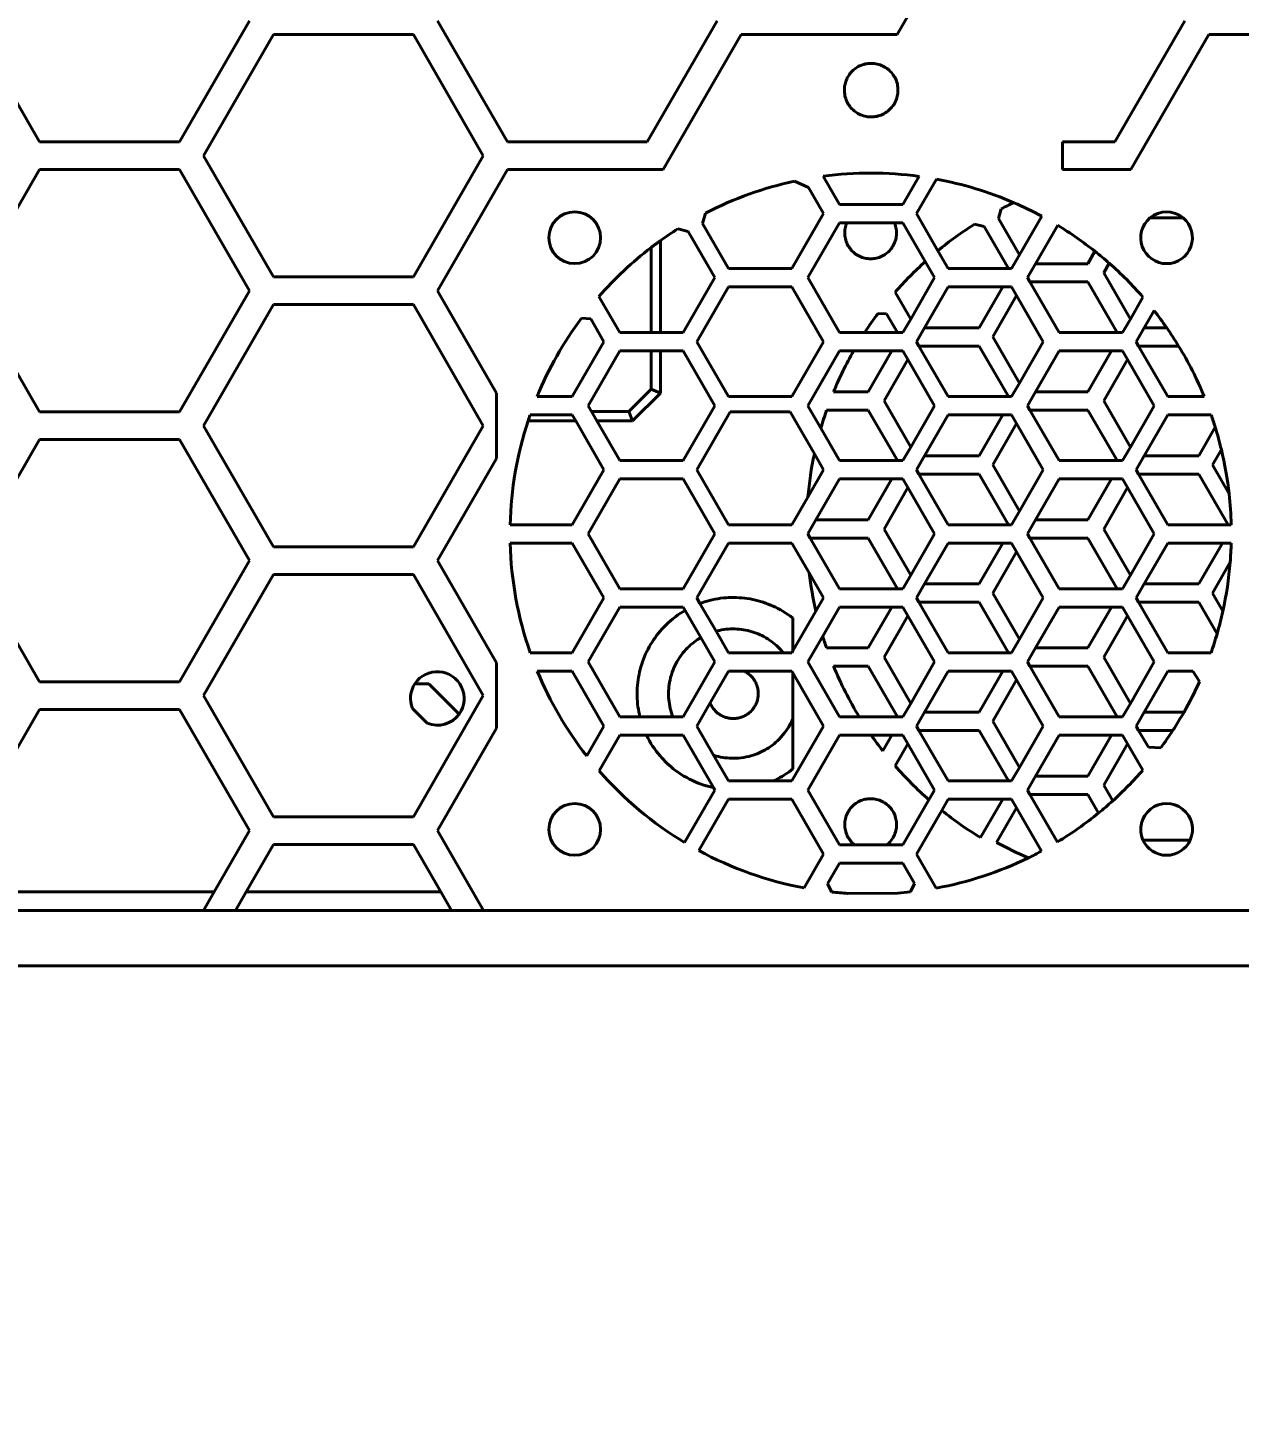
# Model space of a CAD drawing. Header units: millimetres. Extents: x 15 to 415, y 5 to 292.
# Drawn here: x 328.4 to 336.59, y 179.78 to 189.15 of the extents above; entities that cross this region are included whole.
import ezdxf

# ---------------------------------------------------------------- set-up
doc = ezdxf.new("R2010")
doc.units = ezdxf.units.MM
doc.layers.add('Annotations', color=7, linetype='Continuous')
doc.layers.add('Geometries', color=7, linetype='Continuous')
doc.styles.add('Shapr3', font='txt', dxfattribs={"height": 3.3495})
doc.dimstyles.new('ISO-25', dxfattribs={"dimtxt": 2.5, "dimasz": 2.5, "dimexe": 1.25, "dimexo": 0.625, "dimtad": 1, "dimtxsty": 'Standard', "dimcen": 2.5, "dimadec": 0, "dimazin": 0, "dimtfac": 1, "dimtmove": 0, "dimatfit": 3, "dimfxl": 1, "dimarcsym": 0})

# ---------------------------------------------------------------- blocks, each defined once
blk = doc.blocks.new('*D3')
at = {"layer": 'Annotations', "color": 0, "linetype": 'Continuous', "lineweight": 15}
for p, q in [((275.6247, 179.4631), (275.6247, 167.3731)), ((345.1288, 179.4631), (345.1288, 167.3731)), ((342.6288, 168.6231), (278.1247, 168.6231))]:
    blk.add_line(p, q, dxfattribs=at)
at = {"layer": 'Annotations', "color": 0}
for points in [[(278.1247, 169.0398), (278.1247, 168.2064), (275.6247, 168.6231)], [(342.6288, 168.2064), (342.6288, 169.0398), (345.1288, 168.6231)]]:
    blk.add_solid(points, dxfattribs=at)
at = {"layer": 'Defpoints', "color": 0}
for p in [(275.6247, 180.0881), (345.1288, 180.0881), (275.6247, 168.6231)]:
    blk.add_point(p, dxfattribs=at)
at = {"layer": 'Annotations', "color": 0, "lineweight": 15, "insert": (310.039, 171.3169), "char_height": 3.3495, "attachment_point": 5, "style": 'Shapr3'}
blk.add_mtext('\\A1;556,03', dxfattribs=at)

msp = doc.modelspace()

# ---------------------------------------------------------------- linework, layer by layer
at = {"layer": 'Geometries', "linetype": 'Continuous', "lineweight": 40}
for p, q in [((334.8033, 190.0135), (334.2765, 189.101)), ((328.4813, 188.376), (328.0086, 189.1948)), ((329.4267, 188.376), (329.8994, 189.1948)), ((331.6423, 188.376), (331.1697, 189.1947)), ((332.5877, 188.376), (333.0604, 189.1948)), ((336.2214, 189.1948), (335.7487, 188.376)), ((330.0619, 189.101), (329.5892, 188.2823)), ((331.0073, 189.101), (330.0619, 189.101)), ((331.0073, 189.101), (331.48, 188.2823)), ((333.2229, 189.101), (332.696, 188.1885)), ((334.2765, 189.101), (333.2229, 189.101)), ((336.3839, 189.101), (335.857, 188.1885)), ((337.3293, 189.101), (336.3839, 189.101)), ((329.4267, 188.376), (328.4813, 188.376)), ((332.5877, 188.376), (331.6423, 188.376)), ((335.7487, 188.376), (335.3939, 188.376)), ((335.3939, 188.376), (335.3939, 188.1885)), ((330.0619, 187.4635), (329.5892, 188.2823)), ((331.0073, 187.4635), (331.48, 188.2823)), ((328.0086, 187.3698), (328.4813, 188.1884)), ((329.4267, 188.1885), (328.4813, 188.1885)), ((328.4813, 188.1885), (328.4813, 188.1884)), ((329.4267, 188.1885), (329.8994, 187.3698)), ((331.1696, 187.3698), (331.6423, 188.1885)), ((331.6423, 188.1885), (332.1959, 188.1885)), ((332.196, 188.1885), (332.1959, 188.1885)), ((332.196, 188.1885), (332.696, 188.1885)), ((333.5833, 188.1103), (333.6775, 188.0685)), ((333.7768, 188.144), (333.8871, 187.9529)), ((334.4255, 188.1431), (334.3157, 187.9529)), ((334.5421, 188.1243), (334.4074, 187.8911)), ((335.857, 188.1885), (335.3939, 188.1885)), ((333.6775, 188.0685), (333.7799, 187.8911)), ((334.3157, 187.9529), (333.8871, 187.9529)), ((334.98, 187.9229), (334.9609, 187.8577)), ((332.9609, 187.825), (332.9813, 187.8944)), ((332.9609, 187.825), (333.137, 187.5199)), ((333.5656, 187.5199), (333.7799, 187.8911)), ((333.8871, 187.8292), (333.6728, 187.458)), ((333.8871, 187.8292), (333.9369, 187.8292)), ((334.2586, 187.8292), (333.9369, 187.8292)), ((334.3157, 187.8292), (334.2586, 187.8292)), ((334.467, 187.567), (334.3157, 187.8292)), ((334.4074, 187.8911), (334.5521, 187.6404)), ((334.8649, 187.8032), (334.7995, 187.8193)), ((335.1031, 187.6113), (334.9609, 187.8577)), ((335.2544, 187.8733), (335.1031, 187.6113)), ((335.9855, 187.8619), (336.21, 187.8619)), ((332.7949, 187.7877), (332.8649, 187.7705)), ((332.8649, 187.7705), (333.0453, 187.458)), ((335.0285, 187.5199), (334.8649, 187.8032)), ((335.3618, 187.8118), (335.2121, 187.5526)), ((332.6143, 187.0868), (332.6143, 187.6618)), ((332.6768, 187.7082), (332.6768, 187.0868)), ((334.5521, 187.6404), (334.6217, 187.5199)), ((335.6139, 187.6363), (335.5656, 187.5526)), ((334.53, 187.458), (334.467, 187.567)), ((335.1031, 187.6113), (335.0503, 187.5199)), ((335.2121, 187.5526), (335.1575, 187.458)), ((335.2121, 187.5526), (335.5656, 187.5526)), ((335.6728, 187.4908), (335.7102, 187.5556)), ((331.0073, 187.4635), (330.0619, 187.4635)), ((332.831, 187.0868), (333.0453, 187.458)), ((333.5656, 187.5199), (333.137, 187.5199)), ((333.6728, 187.458), (333.8871, 187.0868)), ((334.3685, 187.1783), (334.53, 187.458)), ((335.0285, 187.5199), (334.6217, 187.5199)), ((335.0503, 187.5199), (335.0285, 187.5199)), ((335.1575, 187.458), (335.1743, 187.4289)), ((335.8532, 187.1783), (335.6728, 187.4908)), ((328.4813, 186.551), (328.0086, 187.3698)), ((329.4267, 186.551), (329.8994, 187.3698)), ((331.5689, 186.6782), (331.1696, 187.3698)), ((333.137, 187.3962), (332.9227, 187.025)), ((333.5656, 187.3962), (333.137, 187.3962)), ((333.7799, 187.025), (333.5656, 187.3962)), ((334.3685, 187.1783), (334.2636, 187.3599)), ((334.6217, 187.3962), (334.4621, 187.1196)), ((334.9907, 187.3962), (334.6217, 187.3962)), ((334.9907, 187.3962), (334.831, 187.1196)), ((335.0503, 187.3962), (334.9907, 187.3962)), ((335.0842, 187.3374), (335.0503, 187.3962)), ((335.1743, 187.4289), (335.3718, 187.0868)), ((335.1743, 187.4289), (335.5656, 187.4289)), ((335.5656, 187.4289), (335.7631, 187.0868)), ((330.0619, 187.276), (329.5892, 186.4573)), ((331.0073, 187.276), (330.0619, 187.276)), ((331.0073, 187.276), (331.48, 186.4573)), ((332.2616, 187.3307), (332.4024, 187.0868)), ((334.9227, 187.0577), (335.0842, 187.3374)), ((335.2646, 187.025), (335.0842, 187.3374)), ((335.9383, 187.3257), (335.8532, 187.1783)), ((332.1431, 187.1839), (332.2056, 187.1802)), ((332.2056, 187.1802), (332.2952, 187.025)), ((334.2056, 187.213), (334.1478, 187.2164)), ((334.2784, 187.0868), (334.2056, 187.213)), ((334.3157, 187.0868), (334.3685, 187.1783)), ((335.8532, 187.1783), (335.8004, 187.0868)), ((336.0134, 187.2349), (335.9468, 187.1196)), ((332.6143, 187.0868), (332.4024, 187.0868)), ((332.6768, 187.0868), (332.6143, 187.0868)), ((332.831, 187.0868), (332.6768, 187.0868)), ((334.0576, 187.0868), (333.8871, 187.0868)), ((334.2784, 187.0868), (334.0576, 187.0868)), ((334.3157, 187.0868), (334.2784, 187.0868)), ((334.4621, 187.1196), (334.4074, 187.025)), ((334.4621, 187.1196), (334.831, 187.1196)), ((335.7631, 187.0868), (335.3718, 187.0868)), ((335.8004, 187.0868), (335.7631, 187.0868)), ((335.9468, 187.1196), (335.8921, 187.025)), ((335.9468, 187.1196), (336.0988, 187.1196)), ((332.0809, 186.6538), (332.2952, 187.025)), ((332.9227, 187.025), (333.137, 186.6538)), ((333.5656, 186.6538), (333.7799, 187.025)), ((334.4074, 187.025), (334.4243, 186.9959)), ((334.4243, 186.9959), (334.6217, 186.6538)), ((334.4243, 186.9959), (334.831, 186.9959)), ((334.831, 186.9959), (335.0285, 186.6538)), ((335.1031, 186.7453), (334.9227, 187.0577)), ((335.1031, 186.7453), (335.2646, 187.025)), ((335.909, 186.9959), (335.8921, 187.025)), ((335.909, 186.9959), (336.1794, 186.9959)), ((336.1064, 186.6538), (335.909, 186.9959)), ((332.4024, 186.9631), (332.1881, 186.5919)), ((332.6143, 186.9631), (332.4024, 186.9631)), ((332.6768, 186.9631), (332.6143, 186.9631)), ((332.6143, 186.7034), (332.6143, 186.9631)), ((332.831, 186.9631), (332.6768, 186.9631)), ((332.6768, 186.9631), (332.6768, 186.6776)), ((333.0453, 186.5919), (332.831, 186.9631)), ((333.8871, 186.9631), (333.6728, 186.5919)), ((333.8871, 186.9631), (333.9823, 186.9631)), ((334.2406, 186.9631), (333.9823, 186.9631)), ((334.2406, 186.9631), (334.0809, 186.6866)), ((334.1881, 186.6247), (334.3496, 186.9044)), ((334.3157, 186.9631), (334.2406, 186.9631)), ((334.3496, 186.9044), (334.3157, 186.9631)), ((334.53, 186.5919), (334.3496, 186.9044)), ((335.3718, 186.9631), (335.2121, 186.6866)), ((335.7253, 186.9631), (335.3718, 186.9631)), ((335.7253, 186.9631), (335.5656, 186.6866)), ((335.6728, 186.6247), (335.8343, 186.9044)), ((335.8004, 186.9631), (335.7253, 186.9631)), ((335.8343, 186.9044), (335.8004, 186.9631)), ((336.0147, 186.5919), (335.8343, 186.9044)), ((332.4635, 186.5526), (332.6143, 186.7034)), ((332.6143, 186.7034), (332.6768, 186.6776)), ((335.0503, 186.6538), (335.1031, 186.7453)), ((331.5689, 186.6782), (331.5689, 186.2363)), ((332.0809, 186.6538), (331.8431, 186.6538)), ((332.6768, 186.6776), (332.4893, 186.4901)), ((333.5656, 186.6538), (333.137, 186.6538)), ((333.8474, 186.6866), (334.0809, 186.6866)), ((334.3685, 186.3122), (334.1881, 186.6247)), ((335.0285, 186.6538), (334.6217, 186.6538)), ((335.0503, 186.6538), (335.0285, 186.6538)), ((335.2121, 186.6866), (335.1575, 186.5919)), ((335.2121, 186.6866), (335.5656, 186.6866)), ((335.8532, 186.3122), (335.6728, 186.6247)), ((336.3525, 186.6538), (336.1064, 186.6538)), ((329.4267, 186.551), (328.4813, 186.551)), ((331.7961, 186.5301), (332.0809, 186.5301)), ((332.1041, 186.4901), (332.0809, 186.5301)), ((332.1881, 186.5919), (332.2108, 186.5526)), ((332.2108, 186.5526), (332.4635, 186.5526)), ((332.2108, 186.5526), (332.2469, 186.4901)), ((332.4893, 186.4901), (332.4635, 186.5526)), ((332.831, 186.2208), (333.0453, 186.5919)), ((333.1491, 186.551), (332.9227, 186.1589)), ((333.5535, 186.551), (333.1491, 186.551)), ((333.7175, 186.2671), (333.5535, 186.551)), ((333.6728, 186.5919), (333.7609, 186.4394)), ((334.0809, 186.5628), (333.8004, 186.5628)), ((334.0809, 186.5628), (334.2784, 186.2208)), ((334.3685, 186.3122), (334.53, 186.5919)), ((334.6217, 186.5301), (334.4621, 186.2535)), ((334.9907, 186.5301), (334.6217, 186.5301)), ((334.9907, 186.5301), (334.831, 186.2535)), ((335.0503, 186.5301), (334.9907, 186.5301)), ((335.0842, 186.4714), (335.0503, 186.5301)), ((335.1575, 186.5919), (335.1743, 186.5628)), ((335.1743, 186.5628), (335.3718, 186.2208)), ((335.1743, 186.5628), (335.5656, 186.5628)), ((335.5656, 186.5628), (335.7631, 186.2208)), ((335.8532, 186.3122), (336.0147, 186.5919)), ((336.1064, 186.5301), (335.9468, 186.2535)), ((336.3994, 186.5301), (336.1064, 186.5301)), ((330.0619, 185.6385), (329.5892, 186.4573)), ((331.0073, 185.6385), (331.48, 186.4573)), ((332.1041, 186.4901), (331.7826, 186.4901)), ((332.2952, 186.1589), (332.1041, 186.4901)), ((332.2469, 186.4901), (332.4024, 186.2208)), ((332.4893, 186.4901), (332.2469, 186.4901)), ((333.7609, 186.4394), (333.8871, 186.2208)), ((334.9227, 186.1917), (335.0842, 186.4714)), ((335.2646, 186.1589), (335.0842, 186.4714)), ((336.4269, 186.4462), (336.3157, 186.2535)), ((328.0086, 185.5448), (328.4813, 186.3634)), ((329.4267, 186.3635), (328.4813, 186.3635)), ((328.4813, 186.3635), (328.4813, 186.3634)), ((329.4267, 186.3635), (329.8994, 185.5448)), ((331.1696, 185.5448), (331.5689, 186.2363)), ((333.7799, 186.1589), (333.7175, 186.2671)), ((334.3157, 186.2208), (334.3685, 186.3122)), ((334.4621, 186.2535), (334.4074, 186.1589)), ((334.4621, 186.2535), (334.831, 186.2535)), ((335.8004, 186.2208), (335.8532, 186.3122)), ((335.9468, 186.2535), (335.8921, 186.1589)), ((335.9468, 186.2535), (336.3157, 186.2535)), ((336.4074, 186.1917), (336.468, 186.2965)), ((332.0809, 185.7877), (332.2952, 186.1589)), ((332.831, 186.2208), (332.4024, 186.2208)), ((332.9227, 186.1589), (333.137, 185.7877)), ((333.6735, 185.9745), (333.7799, 186.1589)), ((334.2784, 186.2208), (333.8871, 186.2208)), ((334.3157, 186.2208), (334.2784, 186.2208)), ((334.4074, 186.1589), (334.4243, 186.1298)), ((335.1031, 185.8792), (334.9227, 186.1917)), ((335.1031, 185.8792), (335.2646, 186.1589)), ((335.7631, 186.2208), (335.3718, 186.2208)), ((335.8004, 186.2208), (335.7631, 186.2208)), ((335.8921, 186.1589), (335.909, 186.1298)), ((336.5205, 185.9959), (336.4074, 186.1917)), ((332.4024, 186.097), (332.1881, 185.7259)), ((332.831, 186.097), (332.4024, 186.097)), ((333.0453, 185.7259), (332.831, 186.097)), ((333.8871, 186.097), (333.7274, 185.8205)), ((334.2406, 186.097), (333.8871, 186.097)), ((334.2406, 186.097), (334.0809, 185.8205)), ((334.3157, 186.097), (334.2406, 186.097)), ((334.3496, 186.0383), (334.3157, 186.097)), ((334.4243, 186.1298), (334.6217, 185.7877)), ((334.4243, 186.1298), (334.831, 186.1298)), ((334.831, 186.1298), (335.0285, 185.7877)), ((335.3718, 186.097), (335.2121, 185.8205)), ((335.7253, 186.097), (335.3718, 186.097)), ((335.7253, 186.097), (335.5656, 185.8205)), ((335.8004, 186.097), (335.7253, 186.097)), ((335.8343, 186.0383), (335.8004, 186.097)), ((335.8004, 186.097), (335.8004, 186.097)), ((335.909, 186.1298), (336.1064, 185.7877)), ((335.909, 186.1298), (336.3157, 186.1298)), ((336.3157, 186.1298), (336.513, 185.788)), ((333.5656, 185.7877), (333.6735, 185.9745)), ((334.1881, 185.7586), (334.3496, 186.0383)), ((334.53, 185.7259), (334.3496, 186.0383)), ((335.6728, 185.7586), (335.8343, 186.0383)), ((336.0147, 185.7259), (335.8343, 186.0383)), ((335.0503, 185.7877), (335.1031, 185.8792)), ((332.0809, 185.7877), (331.661, 185.7877)), ((333.5656, 185.7877), (333.137, 185.7877)), ((333.7274, 185.8205), (333.6728, 185.7259)), ((333.7274, 185.8205), (334.0809, 185.8205)), ((334.3685, 185.4462), (334.1881, 185.7586)), ((335.0285, 185.7877), (334.6217, 185.7877)), ((335.0503, 185.7877), (335.0285, 185.7877)), ((335.2121, 185.8205), (335.1575, 185.7259)), ((335.2121, 185.8205), (335.5656, 185.8205)), ((335.8532, 185.4462), (335.6728, 185.7586)), ((336.2752, 185.7877), (336.1064, 185.7877)), ((336.513, 185.788), (336.2752, 185.7877)), ((336.5345, 185.788), (336.513, 185.788)), ((332.1881, 185.7259), (332.4024, 185.3547)), ((332.831, 185.3547), (333.0453, 185.7259)), ((333.6728, 185.7259), (333.6896, 185.6968)), ((333.6896, 185.6968), (333.8871, 185.3547)), ((334.0809, 185.6968), (333.6896, 185.6968)), ((334.0809, 185.6968), (334.2784, 185.3547)), ((334.3685, 185.4462), (334.53, 185.7259)), ((335.1575, 185.7259), (335.1743, 185.6968)), ((335.1743, 185.6968), (335.3718, 185.3547)), ((335.1743, 185.6968), (335.5656, 185.6968)), ((335.5656, 185.6968), (335.7631, 185.3547)), ((335.8532, 185.4462), (336.0147, 185.7259)), ((331.0073, 185.6385), (330.0619, 185.6385)), ((331.6611, 185.664), (332.0809, 185.664)), ((332.2952, 185.2928), (332.0809, 185.664)), ((333.137, 185.664), (332.9227, 185.2928)), ((333.5656, 185.664), (333.137, 185.664)), ((333.6819, 185.4626), (333.5656, 185.664)), ((334.6217, 185.664), (334.4621, 185.3874)), ((334.9907, 185.664), (334.6217, 185.664)), ((334.9907, 185.664), (334.831, 185.3874)), ((334.9227, 185.3256), (335.0842, 185.6053)), ((335.0503, 185.664), (334.9907, 185.664)), ((335.0842, 185.6053), (335.0503, 185.664)), ((335.2646, 185.2928), (335.0842, 185.6053)), ((336.1064, 185.664), (335.9468, 185.3874)), ((336.4754, 185.664), (336.1064, 185.664)), ((336.4754, 185.664), (336.3157, 185.3874)), ((336.5344, 185.664), (336.4754, 185.664)), ((328.0086, 185.5448), (328.4813, 184.726)), ((329.4267, 184.726), (329.8994, 185.5448)), ((331.5689, 184.8532), (331.1696, 185.5448)), ((336.4074, 185.3256), (336.5275, 185.5336)), ((330.0619, 185.451), (329.5892, 184.6323)), ((330.0619, 185.451), (331.0073, 185.451)), ((331.0073, 185.451), (331.48, 184.6323)), ((333.7799, 185.2928), (333.6819, 185.4626)), ((334.3157, 185.3547), (334.3685, 185.4462)), ((334.4621, 185.3874), (334.4074, 185.2928)), ((334.4621, 185.3874), (334.831, 185.3874)), ((335.8004, 185.3547), (335.8532, 185.4462)), ((335.9468, 185.3874), (335.8921, 185.2928)), ((335.9468, 185.3874), (336.3157, 185.3874)), ((332.0809, 184.9217), (332.2952, 185.2928)), ((332.831, 185.3547), (332.4024, 185.3547)), ((332.9227, 185.2928), (332.9443, 185.2555)), ((333.7281, 185.203), (333.7799, 185.2928)), ((334.2784, 185.3547), (333.8871, 185.3547)), ((334.3157, 185.3547), (334.2784, 185.3547)), ((334.4074, 185.2928), (334.4243, 185.2637)), ((335.1031, 185.0131), (334.9227, 185.3256)), ((335.1031, 185.0131), (335.2646, 185.2928)), ((335.7631, 185.3547), (335.3718, 185.3547)), ((335.8004, 185.3547), (335.7631, 185.3547)), ((335.8921, 185.2928), (335.909, 185.2637)), ((336.4782, 185.2031), (336.4074, 185.3256)), ((332.4024, 185.231), (332.1881, 184.8598)), ((332.831, 185.231), (332.4024, 185.231)), ((332.8441, 185.2083), (332.831, 185.231)), ((332.9503, 185.0243), (332.8441, 185.2083)), ((332.9443, 185.2555), (333.0528, 185.0676)), ((333.5728, 184.934), (333.7281, 185.203)), ((333.8871, 185.231), (333.7738, 185.0348)), ((334.2406, 185.231), (333.8871, 185.231)), ((334.2406, 185.231), (334.0809, 184.9544)), ((334.3157, 185.231), (334.2406, 185.231)), ((334.3496, 185.1723), (334.3157, 185.231)), ((334.4243, 185.2637), (334.831, 185.2637)), ((334.4243, 185.2637), (334.6217, 184.9217)), ((334.831, 185.2637), (335.0285, 184.9217)), ((335.3718, 185.231), (335.2121, 184.9544)), ((335.7253, 185.231), (335.3718, 185.231)), ((335.7253, 185.231), (335.5656, 184.9544)), ((335.8004, 185.231), (335.7253, 185.231)), ((335.8343, 185.1723), (335.8004, 185.231)), ((335.909, 185.2637), (336.1064, 184.9217)), ((335.909, 185.2637), (336.3157, 185.2637)), ((336.3157, 185.2637), (336.4391, 185.0499)), ((333.5728, 185.1553), (333.5728, 184.934)), ((334.1881, 184.8925), (334.3496, 185.1723)), ((334.53, 184.8598), (334.3496, 185.1723)), ((335.6728, 184.8925), (335.8343, 185.1723)), ((336.0147, 184.8598), (335.8343, 185.1723)), ((333.0453, 184.8598), (332.9503, 185.0243)), ((333.0528, 185.0676), (333.137, 184.9217)), ((333.7738, 185.0348), (333.6728, 184.8598)), ((335.0503, 184.9217), (335.1031, 185.0131)), ((332.0809, 184.9217), (331.7974, 184.9217)), ((333.5083, 184.9217), (333.137, 184.9217)), ((333.5656, 184.9217), (333.5083, 184.9217)), ((333.5656, 184.9217), (333.5728, 184.934)), ((333.8004, 184.9544), (334.0809, 184.9544)), ((335.0285, 184.9217), (334.6217, 184.9217)), ((335.0503, 184.9217), (335.0285, 184.9217)), ((335.2121, 184.9544), (335.1575, 184.8598)), ((335.2121, 184.9544), (335.5656, 184.9544)), ((336.3981, 184.9217), (336.1064, 184.9217)), ((331.5689, 184.8532), (331.5689, 184.4113)), ((332.1881, 184.8598), (332.4024, 184.4886)), ((332.831, 184.4886), (333.0453, 184.8598)), ((333.6728, 184.8598), (333.8871, 184.4886)), ((334.0809, 184.8307), (333.8474, 184.8307)), ((334.0809, 184.8307), (334.2784, 184.4886)), ((334.3685, 184.5801), (334.1881, 184.8925)), ((334.3685, 184.5801), (334.53, 184.8598)), ((335.1575, 184.8598), (335.1743, 184.8307)), ((335.1743, 184.8307), (335.3718, 184.4886)), ((335.1743, 184.8307), (335.5656, 184.8307)), ((335.5656, 184.8307), (335.7631, 184.4886)), ((335.8532, 184.5801), (335.6728, 184.8925)), ((335.8532, 184.5801), (336.0147, 184.8598)), ((331.8445, 184.7979), (332.0809, 184.7979)), ((332.2952, 184.4268), (332.0809, 184.7979)), ((333.137, 184.7979), (333.0128, 184.5827)), ((333.2427, 184.7979), (333.137, 184.7979)), ((333.5656, 184.7979), (333.2427, 184.7979)), ((333.5728, 184.7856), (333.5656, 184.7979)), ((333.7799, 184.4268), (333.5728, 184.7856)), ((333.5728, 184.4776), (333.5728, 184.7856)), ((334.6217, 184.7979), (334.4621, 184.5214)), ((334.9907, 184.7979), (334.6217, 184.7979)), ((334.9907, 184.7979), (334.831, 184.5214)), ((334.9227, 184.4595), (335.0842, 184.7392)), ((335.0503, 184.7979), (334.9907, 184.7979)), ((335.0842, 184.7392), (335.0503, 184.7979)), ((335.2646, 184.4268), (335.0842, 184.7392)), ((336.1064, 184.7979), (335.9468, 184.5214)), ((336.275, 184.7979), (336.1064, 184.7979)), ((336.275, 184.7979), (336.3206, 184.7274)), ((329.4267, 184.726), (328.4813, 184.726)), ((331.1112, 184.713), (331.0178, 184.713)), ((331.3165, 184.5078), (331.1112, 184.713)), ((330.0619, 183.8135), (329.5892, 184.6323)), ((331.1014, 184.4452), (331.0011, 184.5456)), ((331.0073, 183.8135), (331.48, 184.6323)), ((333.0128, 184.5827), (332.9227, 184.4268)), ((334.3157, 184.4886), (334.3685, 184.5801)), ((335.8004, 184.4886), (335.8532, 184.5801)), ((328.0086, 183.7198), (328.4813, 184.5384)), ((328.4813, 184.5385), (328.4813, 184.5384)), ((329.4267, 184.5385), (328.4813, 184.5385)), ((329.4267, 184.5385), (329.8994, 183.7198)), ((332.5384, 184.4886), (332.4024, 184.4886)), ((332.7616, 184.4886), (332.5384, 184.4886)), ((332.831, 184.4886), (332.7616, 184.4886)), ((333.5728, 184.4776), (333.5728, 184.1367)), ((334.0209, 184.4886), (333.8871, 184.4886)), ((334.2784, 184.4886), (334.0209, 184.4886)), ((334.3157, 184.4886), (334.2784, 184.4886)), ((334.4621, 184.5214), (334.4074, 184.4268)), ((334.4621, 184.5214), (334.831, 184.5214)), ((335.1031, 184.147), (334.9227, 184.4595)), ((335.7631, 184.4886), (335.3718, 184.4886)), ((335.8004, 184.4886), (335.7631, 184.4886)), ((335.9468, 184.5214), (335.8921, 184.4268)), ((335.9468, 184.5214), (336.2158, 184.5214)), ((331.1696, 183.7198), (331.5689, 184.4113)), ((332.1787, 184.2249), (332.2952, 184.4268)), ((332.2628, 184.1232), (332.4024, 184.3649)), ((332.583, 184.3649), (332.4024, 184.3649)), ((332.831, 184.3649), (332.583, 184.3649)), ((333.0358, 184.0102), (332.831, 184.3649)), ((332.9227, 184.4268), (333.0367, 184.2294)), ((333.5656, 184.0556), (333.7799, 184.4268)), ((333.8871, 184.3649), (333.6728, 183.9937)), ((333.8871, 184.3649), (334.1016, 184.3649)), ((334.2406, 184.3649), (334.1016, 184.3649)), ((334.2406, 184.3649), (334.1796, 184.2592)), ((334.3157, 184.3649), (334.2406, 184.3649)), ((334.3496, 184.3062), (334.3157, 184.3649)), ((334.4074, 184.4268), (334.4243, 184.3976)), ((334.4243, 184.3976), (334.6217, 184.0556)), ((334.4243, 184.3976), (334.831, 184.3976)), ((334.831, 184.3976), (335.0285, 184.0556)), ((335.1031, 184.147), (335.2646, 184.4268)), ((335.3718, 184.3649), (335.2121, 184.0883)), ((335.7253, 184.3649), (335.3718, 184.3649)), ((335.7253, 184.3649), (335.5656, 184.0883)), ((335.8004, 184.3649), (335.7253, 184.3649)), ((335.8343, 184.3062), (335.8004, 184.3649)), ((335.909, 184.3976), (335.8921, 184.4268)), ((335.9746, 184.2839), (335.909, 184.3976)), ((335.909, 184.3976), (336.1404, 184.3976)), ((334.3496, 184.3062), (334.2636, 184.1573)), ((334.53, 183.9937), (334.3496, 184.3062)), ((335.6728, 184.0265), (335.8343, 184.3062)), ((335.9371, 184.1282), (335.8343, 184.3062)), ((336.0582, 184.2791), (335.9746, 184.2839)), ((333.0367, 184.2294), (333.137, 184.0556)), ((335.0503, 184.0556), (335.1031, 184.147)), ((335.2121, 184.0883), (335.1575, 183.9937)), ((335.2121, 184.0883), (335.5656, 184.0883)), ((332.8407, 183.6393), (333.0453, 183.9937)), ((333.0453, 183.9937), (333.0358, 184.0102)), ((333.4396, 184.0556), (333.137, 184.0556)), ((333.5656, 184.0556), (333.4396, 184.0556)), ((333.6728, 183.9937), (333.8871, 183.6225)), ((334.492, 183.928), (334.53, 183.9937)), ((335.0285, 184.0556), (334.6217, 184.0556)), ((335.0503, 184.0556), (335.0285, 184.0556)), ((335.1743, 183.9646), (335.1575, 183.9937)), ((335.7338, 183.9208), (335.6728, 184.0265)), ((332.9365, 183.5846), (333.137, 183.9319)), ((333.5656, 183.9319), (333.137, 183.9319)), ((333.7799, 183.5607), (333.5656, 183.9319)), ((334.3157, 183.6225), (334.492, 183.928)), ((334.6217, 183.9319), (334.5779, 183.8559)), ((334.9907, 183.9319), (334.6217, 183.9319)), ((334.9907, 183.9319), (334.8408, 183.6724)), ((335.0503, 183.9319), (334.9907, 183.9319)), ((335.0842, 183.8731), (335.0503, 183.9319)), ((335.3603, 183.6424), (335.1743, 183.9646)), ((335.1743, 183.9646), (335.5656, 183.9646)), ((335.5656, 183.9646), (335.6383, 183.8387)), ((331.0073, 183.8135), (330.0619, 183.8135)), ((334.5779, 183.8559), (334.4074, 183.5607)), ((335.0842, 183.8731), (334.9491, 183.6391)), ((335.2528, 183.5812), (335.0842, 183.8731)), ((329.6602, 183.3053), (329.8994, 183.7198)), ((331.4811, 183.1803), (331.1696, 183.7198)), ((330.0619, 183.626), (329.8767, 183.3053)), ((331.0073, 183.626), (330.0619, 183.626)), ((331.0073, 183.626), (331.1924, 183.3053)), ((333.9901, 183.6225), (333.8871, 183.6225)), ((334.2055, 183.6225), (333.9901, 183.6225)), ((334.3157, 183.6225), (334.2055, 183.6225)), ((335.3603, 183.6424), (335.3606, 183.6428)), ((335.9384, 183.6553), (336.2571, 183.6553)), ((333.6479, 183.332), (333.7799, 183.5607)), ((334.5402, 183.3307), (334.4074, 183.5607)), ((333.8071, 183.3604), (333.8871, 183.4988)), ((333.8871, 183.4988), (334.3157, 183.4988)), ((334.3952, 183.3611), (334.3157, 183.4988)), ((333.8356, 183.3043), (333.8071, 183.3604)), ((334.3952, 183.3611), (334.3669, 183.3051)), ((328.2479, 183.3053), (329.6602, 183.3053)), ((329.6602, 183.3053), (329.588, 183.1803)), ((329.8046, 183.1803), (329.8767, 183.3053)), ((329.8767, 183.3053), (331.1924, 183.3053)), ((331.1924, 183.3053), (331.2646, 183.1803)), ((333.9432, 183.2951), (334.2814, 183.2971)), ((329.4862, 183.1803), (321.8688, 183.1803)), ((329.588, 183.1803), (328.3201, 183.1803)), ((331.569, 183.1803), (329.4862, 183.1803)), ((329.8046, 183.1803), (329.588, 183.1803)), ((331.2646, 183.1803), (329.8046, 183.1803)), ((331.4811, 183.1803), (331.2646, 183.1803)), ((337.5865, 183.1803), (331.4811, 183.1803)), ((338.9361, 183.1803), (331.569, 183.1803)), ((341.0204, 182.8053), (319.538, 182.8053))]:
    msp.add_line(p, q, dxfattribs=at)
at = {"layer": 'Geometries', "linetype": 'Continuous', "lineweight": 40, "flags": 128}
for points in [[(333.9663, 188.8466), (333.9733, 188.854), (333.9807, 188.8611), (333.9886, 188.8676), (333.9968, 188.8738), (334.0053, 188.8795), (334.0141, 188.8846), (334.0232, 188.8893), (334.0325, 188.8934), (334.0421, 188.8971), (334.0519, 188.9002), (334.0618, 188.9027), (334.0718, 188.9047), (334.0818, 188.9061), (334.092, 188.9068), (334.1022, 188.907), (334.1125, 188.9067), (334.1226, 188.9057), (334.1327, 188.9042), (334.1425, 188.9022), (334.1523, 188.8996), (334.1619, 188.8965), (334.1714, 188.8929), (334.1806, 188.8888), (334.1896, 188.8842), (334.1985, 188.8789), (334.2071, 188.8731), (334.2154, 188.8667), (334.2233, 188.8599), (334.2308, 188.8527), (334.2379, 188.845), (334.2442, 188.8374), (334.2501, 188.8293), (334.2555, 188.821), (334.2605, 188.8124), (334.2651, 188.8035), (334.2691, 188.7944), (334.2728, 188.7847), (334.2759, 188.7748), (334.2784, 188.7647), (334.2803, 188.7544), (334.2817, 188.7441), (334.2824, 188.7338), (334.2825, 188.7238), (334.2821, 188.7139), (334.2812, 188.7039), (334.2797, 188.694), (334.2777, 188.6843), (334.2751, 188.6747), (334.272, 188.6648), (334.2682, 188.6551), (334.2639, 188.6456), (334.259, 188.6364), (334.2536, 188.6275), (334.2477, 188.6189), (334.2416, 188.6111), (334.235, 188.6035), (334.228, 188.5964), (334.2206, 188.5896), (334.2129, 188.5832), (334.2049, 188.5773), (334.1963, 188.5716), (334.1873, 188.5664), (334.1781, 188.5617), (334.1686, 188.5576), (334.1589, 188.554), (334.149, 188.551), (334.1392, 188.5487), (334.1293, 188.5469), (334.1193, 188.5456), (334.1092, 188.5449), (334.0991, 188.5448), (334.0891, 188.5452), (334.0789, 188.5462), (334.0687, 188.5477), (334.0587, 188.5498), (334.0488, 188.5525), (334.039, 188.5557), (334.0295, 188.5595), (334.0203, 188.5638), (334.0114, 188.5686), (334.0027, 188.574), (333.9943, 188.5798), (333.9863, 188.5861), (333.9787, 188.5928), (333.9714, 188.5998), (333.9646, 188.6073), (333.9581, 188.6151), (333.9521, 188.6233), (333.9466, 188.6318), (333.9415, 188.6405), (333.9369, 188.6498), (333.9328, 188.6593), (333.9293, 188.6691), (333.9264, 188.679), (333.924, 188.6891), (333.9222, 188.6993), (333.921, 188.7092), (333.9204, 188.7192), (333.9203, 188.7293), (333.9207, 188.7393), (333.9217, 188.7493), (333.9233, 188.7591), (333.9249, 188.7669), (333.9269, 188.7747), (333.9292, 188.7823)], [(334.2727, 187.7655), (334.2727, 187.7557), (334.2721, 187.7459), (334.271, 187.7361), (334.2694, 187.7264), (334.2672, 187.7168), (334.2645, 187.7074), (334.2613, 187.6981), (334.2575, 187.689), (334.2532, 187.6802), (334.2485, 187.6715), (334.2432, 187.6632), (334.2376, 187.6552), (334.2314, 187.6475), (334.2249, 187.6402), (334.2179, 187.6332), (334.2105, 187.6266), (334.2027, 187.6204), (334.1947, 187.6147), (334.1884, 187.6107), (334.1819, 187.607), (334.1731, 187.6025), (334.1641, 187.5985), (334.1549, 187.5951), (334.1455, 187.5921), (334.136, 187.5897), (334.1263, 187.5878), (334.1168, 187.5865), (334.1073, 187.5857), (334.0978, 187.5854), (334.0879, 187.5857), (334.0781, 187.5866), (334.0684, 187.5879), (334.0587, 187.5899), (334.0492, 187.5923), (334.0398, 187.5953), (334.0306, 187.5988), (334.0217, 187.6029), (334.0129, 187.6074), (334.0044, 187.6124), (333.9962, 187.6179), (333.9884, 187.6238), (333.9809, 187.6302), (333.9737, 187.637), (333.967, 187.6442), (333.9606, 187.6518), (333.9547, 187.6597), (333.9493, 187.6679), (333.9443, 187.6763), (333.9399, 187.685), (333.9359, 187.694), (333.9324, 187.7032), (333.9295, 187.7126), (333.927, 187.722), (333.9252, 187.7317), (333.9238, 187.7415), (333.923, 187.7513), (333.9228, 187.7612), (333.9231, 187.7711), (333.924, 187.7809), (333.9254, 187.7906), (333.9274, 187.8002), (333.9299, 187.8097), (333.9329, 187.8191), (333.9365, 187.8282), (333.9369, 187.8292)], [(334.2586, 187.8292), (334.2601, 187.8257), (334.2635, 187.8165), (334.2665, 187.8066), (334.269, 187.7965), (334.2708, 187.7862), (334.2721, 187.7759), (334.2727, 187.7655)], [(332.9443, 185.2555), (332.9575, 185.2602), (332.9747, 185.2659), (332.992, 185.2712), (333.0095, 185.2759), (333.0271, 185.2802), (333.0458, 185.2841), (333.0645, 185.2875), (333.0834, 185.2903), (333.1023, 185.2925), (333.1202, 185.2941), (333.138, 185.2952), (333.1559, 185.2957), (333.1738, 185.2958), (333.1917, 185.2954), (333.2096, 185.2945), (333.2274, 185.2931), (333.2452, 185.2912), (333.2638, 185.2887), (333.2824, 185.2856), (333.3009, 185.282), (333.3192, 185.278), (333.3366, 185.2736), (333.3539, 185.2687), (333.3711, 185.2634), (333.3881, 185.2576), (333.4049, 185.2513), (333.4216, 185.2446), (333.438, 185.2374), (333.4543, 185.2298), (333.4712, 185.2213), (333.4878, 185.2123), (333.5041, 185.2028), (333.5201, 185.1929), (333.5381, 185.181), (333.5556, 185.1684), (333.5728, 185.1553)], [(332.5384, 184.4886), (332.5346, 184.5047), (332.531, 184.5222), (332.5278, 184.5398), (332.5252, 184.5575), (332.523, 184.5752), (332.5213, 184.593), (332.5201, 184.6109), (332.5194, 184.6287), (332.5192, 184.6466), (332.5195, 184.6654), (332.5203, 184.6841), (332.5217, 184.7029), (332.5236, 184.7216), (332.526, 184.7394), (332.5288, 184.7571), (332.5322, 184.7747), (332.536, 184.7923), (332.5403, 184.8097), (332.545, 184.827), (332.5503, 184.8441), (332.556, 184.8612), (332.5625, 184.8789), (332.5695, 184.8964), (332.577, 184.9137), (332.585, 184.9307), (332.5931, 184.9469), (332.6017, 184.9628), (332.6107, 184.9785), (332.6202, 184.9939), (332.63, 185.009), (332.6403, 185.0239), (332.651, 185.0385), (332.6621, 185.0527), (332.6742, 185.0674), (332.6868, 185.0817), (332.6998, 185.0956), (332.7132, 185.1091), (332.7287, 185.1238), (332.7447, 185.138), (332.7612, 185.1517), (332.7781, 185.1648), (332.7954, 185.1774), (332.8137, 185.1897), (332.8323, 185.2014), (332.844, 185.2083)], [(332.9503, 185.0244), (332.9404, 185.0185), (332.9281, 185.0107), (332.916, 185.0024), (332.9043, 184.9938), (332.8928, 184.9849), (332.8813, 184.9752), (332.8701, 184.9652), (332.8593, 184.9548), (332.8489, 184.944), (332.8388, 184.9329), (332.8295, 184.9217), (332.8205, 184.9102), (332.8119, 184.8984), (332.8038, 184.8864), (332.796, 184.874), (332.7885, 184.8611), (332.7814, 184.8479), (332.7747, 184.8344), (332.7685, 184.8207), (332.7628, 184.8069), (332.7565, 184.7899), (332.7509, 184.7727), (332.7459, 184.7553), (332.7417, 184.7378), (332.7388, 184.7232), (332.7363, 184.7085), (332.7344, 184.6938), (332.733, 184.6789), (332.7321, 184.6641), (332.7317, 184.6494), (332.7318, 184.6347), (332.7325, 184.6201), (332.7337, 184.6054), (332.7353, 184.5908), (332.7376, 184.5759), (332.7403, 184.561), (332.7436, 184.5462), (332.7474, 184.5315), (332.7516, 184.517), (332.7573, 184.5), (332.7615, 184.4886)], [(333.5084, 184.9217), (333.5028, 184.9284), (333.4929, 184.9398), (333.4828, 184.9505), (333.4724, 184.9609), (333.4617, 184.971), (333.4506, 184.9807), (333.4392, 184.99), (333.4272, 184.9992), (333.4148, 185.0079), (333.4022, 185.0162), (333.3892, 185.0241), (333.376, 185.0315), (333.3632, 185.038), (333.3502, 185.0441), (333.3369, 185.0498), (333.3235, 185.0551), (333.31, 185.0599), (333.2959, 185.0644), (333.2817, 185.0684), (333.2673, 185.0719), (333.2528, 185.075), (333.2383, 185.0776), (333.2238, 185.0797), (333.2092, 185.0813), (333.1945, 185.0825), (333.1798, 185.0831), (333.1652, 185.0833), (333.1501, 185.083), (333.1349, 185.0821), (333.1199, 185.0807), (333.1049, 185.0788), (333.09, 185.0763), (333.0758, 185.0734), (333.0617, 185.0701), (333.0528, 185.0676)], [(333.2427, 184.7979), (333.2486, 184.795), (333.2547, 184.7915), (333.2607, 184.7879), (333.2621, 184.7869), (333.2625, 184.7867), (333.2627, 184.7865), (333.2628, 184.7865), (333.2628, 184.7864), (333.2628, 184.7864), (333.2629, 184.7864), (333.263, 184.7863), (333.2638, 184.7858), (333.2667, 184.7838), (333.2723, 184.7796), (333.2778, 184.7752), (333.2831, 184.7706), (333.2881, 184.7657), (333.2885, 184.7654), (333.2885, 184.7654), (333.2886, 184.7652), (333.2893, 184.7646), (333.2917, 184.7621), (333.2964, 184.7569), (333.3009, 184.7515), (333.3052, 184.7459), (333.3092, 184.7402), (333.3095, 184.7398), (333.3095, 184.7397), (333.3098, 184.7394), (333.3107, 184.7379), (333.3144, 184.7319), (333.3179, 184.7258), (333.3211, 184.7195), (333.324, 184.7132), (333.3247, 184.7115), (333.325, 184.7107), (333.325, 184.7107), (333.325, 184.7107), (333.325, 184.7106), (333.3251, 184.7106), (333.3251, 184.7104), (333.3255, 184.7096), (333.3268, 184.7063), (333.3292, 184.6997), (333.3312, 184.693), (333.3331, 184.6862), (333.3346, 184.6794), (333.3346, 184.6791), (333.3346, 184.6791), (333.3346, 184.6791), (333.3346, 184.6791), (333.3347, 184.6788), (333.3349, 184.678), (333.3355, 184.6745), (333.3365, 184.6676), (333.3373, 184.6606), (333.3378, 184.6536), (333.3379, 184.6466), (333.3379, 184.6461), (333.3379, 184.6461), (333.3379, 184.6461), (333.3379, 184.646), (333.3379, 184.6458), (333.3379, 184.6449), (333.3379, 184.6414), (333.3375, 184.6344), (333.3369, 184.6274), (333.336, 184.6204), (333.3347, 184.6135), (333.3346, 184.6131), (333.3346, 184.613), (333.3346, 184.6128), (333.3344, 184.612), (333.3337, 184.6085), (333.332, 184.6017), (333.33, 184.595), (333.3277, 184.5883), (333.3252, 184.5818), (333.3251, 184.5816), (333.3251, 184.5815), (333.325, 184.5815), (333.325, 184.5814), (333.3248, 184.581), (333.3242, 184.5794), (333.3213, 184.573), (333.3181, 184.5667), (333.3147, 184.5606), (333.311, 184.5546), (333.31, 184.5532), (333.3098, 184.5528), (333.3096, 184.5526), (333.3096, 184.5525), (333.3096, 184.5525), (333.3095, 184.5524), (333.3095, 184.5524), (333.3095, 184.5524), (333.3095, 184.5524), (333.3094, 184.5522), (333.3089, 184.5515), (333.3069, 184.5486), (333.3027, 184.5429), (333.2983, 184.5375), (333.2937, 184.5322), (333.2888, 184.5271), (333.2885, 184.5268), (333.2885, 184.5267), (333.2883, 184.5266), (333.2877, 184.526), (333.2852, 184.5235), (333.28, 184.5188), (333.2746, 184.5143), (333.269, 184.51), (333.2633, 184.506), (333.2629, 184.5058), (333.2628, 184.5057), (333.2624, 184.5055), (333.261, 184.5045), (333.255, 184.5008), (333.2489, 184.4973), (333.2426, 184.4942), (333.2362, 184.4913), (333.2346, 184.4906), (333.2338, 184.4902), (333.2338, 184.4902), (333.2337, 184.4902), (333.2337, 184.4902), (333.2337, 184.4902), (333.2337, 184.4902), (333.2335, 184.4901), (333.2327, 184.4898), (333.2294, 184.4885), (333.2228, 184.4861), (333.2161, 184.484), (333.2093, 184.4822), (333.2024, 184.4807), (333.2022, 184.4806), (333.2022, 184.4806), (333.2021, 184.4806), (333.2017, 184.4805), (333.1999, 184.4802), (333.193, 184.479), (333.186, 184.4782), (333.179, 184.4776), (333.172, 184.4773), (333.1703, 184.4773), (333.1694, 184.4773), (333.1692, 184.4773), (333.1691, 184.4773), (333.169, 184.4773), (333.1686, 184.4773), (333.1668, 184.4773), (333.1598, 184.4776), (333.1528, 184.4781), (333.1459, 184.4789), (333.1389, 184.4801), (333.1372, 184.4804), (333.1363, 184.4806), (333.1361, 184.4806), (333.1361, 184.4806), (333.1361, 184.4806), (333.1358, 184.4807), (333.135, 184.4808), (333.1316, 184.4816), (333.1247, 184.4833), (333.118, 184.4853), (333.1114, 184.4875), (333.1048, 184.4901), (333.1046, 184.4902), (333.1046, 184.4902), (333.1045, 184.4902), (333.1041, 184.4904), (333.1025, 184.4911), (333.0961, 184.494), (333.0898, 184.4972), (333.0837, 184.5006), (333.0777, 184.5043), (333.0762, 184.5052), (333.0759, 184.5055), (333.0757, 184.5056), (333.0756, 184.5057), (333.0756, 184.5057), (333.0755, 184.5057), (333.0755, 184.5057), (333.0755, 184.5057), (333.0753, 184.5059), (333.0746, 184.5064), (333.0717, 184.5083), (333.066, 184.5125), (333.0605, 184.5169), (333.0553, 184.5215), (333.0502, 184.5264), (333.0499, 184.5267), (333.0498, 184.5267), (333.0498, 184.5268), (333.0498, 184.5268), (333.0496, 184.527), (333.049, 184.5276), (333.0466, 184.5301), (333.0418, 184.5353), (333.0373, 184.5407), (333.0331, 184.5463), (333.0291, 184.552), (333.0288, 184.5524), (333.0288, 184.5524), (333.0287, 184.5526), (333.0282, 184.5533), (333.0263, 184.5563), (333.0227, 184.5623), (333.0193, 184.5685), (333.0162, 184.5748), (333.0134, 184.5812), (333.0133, 184.5814), (333.0133, 184.5815), (333.0133, 184.5815), (333.0132, 184.5816), (333.0131, 184.582), (333.0128, 184.5827)], [(333.0367, 184.2293), (333.0412, 184.2279), (333.0553, 184.2238), (333.0696, 184.2202), (333.084, 184.217), (333.0986, 184.2144), (333.1132, 184.2122), (333.1279, 184.2106), (333.1431, 184.2094), (333.1583, 184.2088), (333.1736, 184.2087), (333.1888, 184.2092), (333.204, 184.2101), (333.2218, 184.212), (333.2396, 184.2145), (333.2572, 184.2178), (333.2746, 184.2217), (333.2889, 184.2255), (333.303, 184.2298), (333.3169, 184.2345), (333.3307, 184.2397), (333.3443, 184.2454), (333.3577, 184.2514), (333.3709, 184.258), (333.3838, 184.265), (333.3966, 184.2724), (333.409, 184.2802), (333.4215, 184.2888), (333.4338, 184.2978), (333.4457, 184.3072), (333.4573, 184.317), (333.4685, 184.3272), (333.4813, 184.3398), (333.4936, 184.3529), (333.5053, 184.3665), (333.5165, 184.3805), (333.5253, 184.3924), (333.5336, 184.4046), (333.5416, 184.417), (333.5491, 184.4297), (333.5562, 184.4427), (333.5621, 184.4542), (333.5676, 184.4658), (333.5728, 184.4776)], [(333.0358, 184.0101), (333.0252, 184.0124), (333.0067, 184.017), (332.9882, 184.0221), (332.9699, 184.0278), (332.9518, 184.034), (332.9319, 184.0415), (332.9122, 184.0496), (332.8928, 184.0584), (332.8737, 184.0677), (332.8549, 184.0777), (332.8359, 184.0886), (332.8173, 184.1001), (332.7991, 184.1122), (332.7813, 184.1249), (332.7639, 184.1382), (332.7498, 184.1498), (332.7359, 184.1617), (332.7225, 184.174), (332.7094, 184.1867), (332.6966, 184.1998), (332.6843, 184.2132), (332.6745, 184.2244)], [(333.5728, 184.1367), (333.5587, 184.1258), (333.5443, 184.1154), (333.5296, 184.1054), (333.5147, 184.0958), (333.4995, 184.0866), (333.484, 184.0778), (333.4683, 184.0695), (333.4524, 184.0615), (333.4396, 184.0555)], [(333.9901, 183.6225), (333.9884, 183.6238), (333.9809, 183.6302), (333.9737, 183.637), (333.967, 183.6442), (333.9606, 183.6518), (333.9547, 183.6597), (333.9493, 183.6679), (333.9443, 183.6763), (333.9399, 183.685), (333.9359, 183.694), (333.9324, 183.7032), (333.9295, 183.7126), (333.927, 183.722), (333.9252, 183.7317), (333.9238, 183.7415), (333.923, 183.7513), (333.9228, 183.7612), (333.9231, 183.7711), (333.924, 183.7809), (333.9254, 183.7906), (333.9274, 183.8002), (333.9299, 183.8097), (333.9329, 183.8191), (333.9365, 183.8282), (333.9405, 183.8371), (333.9451, 183.8458), (333.9501, 183.8543), (333.9556, 183.8625), (333.9616, 183.8703), (333.968, 183.8778), (333.9748, 183.8849), (333.982, 183.8916), (333.9895, 183.8979), (333.9975, 183.9038), (334.0057, 183.9092), (334.0142, 183.9142), (334.023, 183.9186), (334.032, 183.9226), (334.0412, 183.926), (334.0506, 183.9289), (334.0601, 183.9313), (334.0697, 183.9331), (334.0794, 183.9345), (334.0892, 183.9352), (334.0991, 183.9354), (334.109, 183.935), (334.1189, 183.9341), (334.1286, 183.9327), (334.1383, 183.9307), (334.1477, 183.9281), (334.157, 183.9251), (334.1661, 183.9215), (334.1751, 183.9174), (334.1837, 183.9128), (334.1921, 183.9078), (334.2003, 183.9022), (334.2081, 183.8962), (334.2156, 183.8898), (334.2227, 183.8829), (334.2294, 183.8757), (334.2357, 183.8681), (334.2415, 183.8602), (334.2469, 183.852), (334.2518, 183.8435), (334.2562, 183.8347), (334.2601, 183.8257), (334.2635, 183.8165), (334.2664, 183.8071), (334.2687, 183.7975), (334.2706, 183.7878), (334.2719, 183.778), (334.2726, 183.7682), (334.2728, 183.7584), (334.2724, 183.7486), (334.2714, 183.7388), (334.2699, 183.729), (334.2679, 183.7194), (334.2653, 183.7099), (334.2622, 183.7005), (334.2586, 183.6915), (334.2544, 183.6825), (334.2498, 183.6739), (334.2447, 183.6655), (334.2392, 183.6573), (334.2332, 183.6496), (334.2267, 183.6422), (334.2199, 183.6351), (334.2126, 183.6284), (334.2055, 183.6225)]]:
    msp.add_lwpolyline(points, dxfattribs=at)
at = {"layer": 'Geometries', "linetype": 'Continuous', "lineweight": 40}
for centre in [(332.0978, 187.7277), (332.0978, 183.7277)]:
    msp.add_circle(centre, 0.175, dxfattribs=at)
for centre, radius, start, end in [((334.1014, 188.7259), 0.1813, 138.2178, 161.86486), ((334.0978, 185.7277), 2.4375, 102.18561, 117.26085), ((334.0978, 185.7277), 2.4375, 82.27396, 97.566), ((334.0978, 185.7277), 2.4375, 66.61415, 79.49613), ((336.1014, 185.7586), 2.4375, 115.15554, 117.39034), ((334.0978, 185.7277), 2.4375, 61.67266, 66.61415), ((336.1014, 185.7586), 2.4375, 122.28288, 129.46358), ((336.0978, 187.7277), 0.175, 129.89161, 50.10839), ((336.0978, 187.7277), 0.175, 50.10839, 129.89161), ((334.0978, 185.7277), 2.4375, 122.31176, 125.6577), ((334.0978, 185.7277), 2.4375, 51.53675, 58.76405), ((334.0978, 185.7277), 2.4375, 127.48708, 138.87778), ((334.0978, 185.7277), 2.4375, 125.6577, 127.48708), ((334.0978, 185.7277), 2.4375, 48.58383, 51.53675), ((336.1014, 185.7586), 2.4375, 132.10554, 138.93328), ((334.0978, 185.7277), 2.4375, 40.96634, 48.58383), ((334.0978, 185.7277), 2.4375, 143.31482, 157.66929), ((336.1014, 185.7586), 2.4375, 143.27006, 146.98129), ((334.0978, 185.7277), 2.4375, 34.82308, 38.19703), ((334.0978, 185.7277), 2.4375, 31.35139, 34.82308), ((334.0978, 185.7277), 2.4375, 22.33071, 31.35139), ((336.1014, 185.7586), 2.4375, 150.38603, 157.62343), ((334.0978, 185.7277), 2.4375, 160.7802, 161.77382), ((336.1014, 185.7586), 2.4375, 160.73527, 163.78256), ((334.0978, 185.7277), 2.4375, 17.14509, 19.21918), ((334.0978, 185.7277), 2.4375, 161.77382, 178.58814), ((334.0978, 185.7277), 2.4375, 13.49481, 17.14509), ((336.1014, 185.7586), 2.4375, 167.96042, 174.9192), ((334.0978, 185.7277), 2.4375, 6.31797, 13.49481), ((334.0978, 185.7277), 2.4375, 1.41897, 6.31797), ((334.0978, 185.7277), 2.4375, 181.49673, 199.30967), ((334.0978, 185.7277), 2.4375, 355.43233, 358.50327), ((334.0978, 185.7277), 2.4375, 347.57255, 355.43233), ((336.1014, 185.7586), 2.4375, 186.97566, 193.17674), ((334.0978, 185.7277), 2.4375, 343.85532, 347.57255), ((336.1014, 185.7586), 2.4375, 197.27444, 199.26473), ((334.0978, 185.7277), 2.4375, 340.69033, 343.85532), ((336.1014, 185.7586), 2.4375, 202.37657, 211.40107), ((331.1692, 184.6133), 0.1812, 324.3745, 146.61928), ((334.0978, 185.7277), 2.4375, 202.42245, 218.0641), ((331.1692, 184.6133), 0.1813, 146.61928, 201.95418), ((334.0978, 185.7277), 2.4375, 330.33722, 335.77235), ((331.1692, 184.6133), 0.1813, 248.04582, 324.3745), ((334.0978, 185.7277), 2.4375, 326.93069, 330.33722), ((333.1667, 184.6452), 0.6476, 205.64623, 220.5258), ((336.1014, 185.7586), 2.4375, 214.87477, 217.96173), ((334.0978, 185.7277), 2.4375, 323.53948, 326.93069), ((334.0978, 185.7277), 2.4375, 221.16704, 238.95393), ((336.1014, 185.7586), 2.4375, 221.06672, 228.68065), ((334.0978, 185.7277), 2.4375, 312.15924, 318.98879), ((334.0978, 185.7277), 2.4375, 309.19938, 312.15924), ((336.0978, 183.7277), 0.175, 335.56894, 204.43106), ((336.1014, 185.7586), 2.4375, 231.316, 238.85899), ((334.0978, 185.7277), 2.4375, 301.20459, 309.19938), ((336.1014, 185.7586), 2.4125, 241.46937, 247.13356), ((336.0978, 183.7277), 0.175, 204.43106, 335.56894), ((334.0978, 185.7277), 2.4375, 241.54925, 259.36531), ((334.0978, 185.7277), 2.4375, 280.45887, 295.93808), ((334.0978, 185.7277), 2.4375, 295.93808, 298.2849), ((334.0978, 185.7277), 2.4375, 263.82523, 266.36544), ((334.0978, 185.7277), 2.4375, 274.32116, 276.33834)]:
    msp.add_arc(centre, radius, start, end, dxfattribs=at)

# ---------------------------------------------------------------- dimensions: what is measured, and where the dimension line sits
at = {"layer": 'Annotations', "linetype": 'Continuous', "lineweight": 15}
dim = msp.add_linear_dim(base=(275.6247, 168.6231), p1=(345.1288, 180.0881), p2=(275.6247, 180.0881), dimstyle='ISO-25', override={"dimscale": 1, "dimgap": 0.7, "dimdec": 2, "dimlfac": 8, "dimrnd": 0.01, "dimzin": 8, "dimdsep": 44, "dimtxsty": 'Shapr3', "dimse1": 0, "dimse2": 0, "dimadec": 2, "dimtol": 0, "dimlim": 0, "dimtp": 0, "dimtm": 0, "dimtfac": 0.6, "dimtdec": 8, "dimfrac": 2, "dimtolj": 1, "dimlwd": 15, "dimlwe": 15}, dxfattribs=at)
dim.commit()
dim.dimension.update_dxf_attribs({"geometry": '*D3', "text_midpoint": (310.039, 168.6231), "dimtype": 160})

doc.saveas('drawing.dxf')
